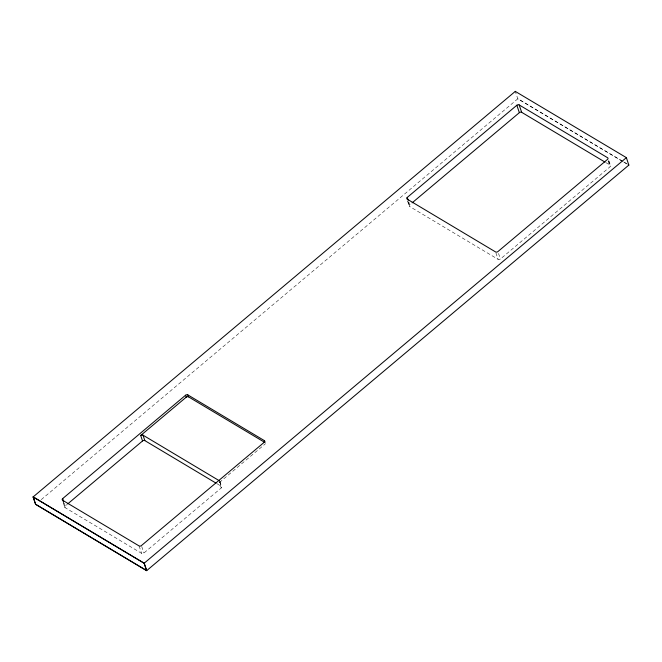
<?xml version="1.0" encoding="UTF-8"?>
<svg xmlns="http://www.w3.org/2000/svg" width="662" height="662" viewBox="0 0 662 662"><rect width="100%" height="100%" fill="white"/><g stroke="black" fill="none" stroke-linecap="round" stroke-linejoin="round"><path stroke-width="0.5" stroke-dasharray="3.31 2.48" d="M41.234 499.644L517.883 98.737L622.735 161.363M608.535 160.518L610.116 165.152A1.68 1.134 -18.8 0 1 610.025 166.816L500.422 259.007A1.68 1.134 -18.8 0 1 498.114 259.347L409.67 206.519A1.68 1.134 -18.8 0 1 409.761 204.848L411.334 203.524M219.776 481.746L221.331 486.297A1.68 1.134 -18.8 0 1 221.24 487.968L143.919 553.002A1.68 1.134 -18.8 0 1 141.618 553.341L65.133 507.663A1.68 1.134 -18.8 0 1 65.224 505.991L66.796 504.659M221.24 487.968L219.387 482.507L264.908 444.21A1.68 1.134 -18.8 0 0 265.388 443.532M623.612 161.892L628.023 164.524L623.538 161.958M622.652 161.429L517.8 98.803L515.284 91.389M605.689 162.504L610.116 165.152M216.937 483.674L221.331 486.297M608.932 160.982L610.505 165.616M608.13 161.263L610.025 166.816M498.527 253.447L500.422 259.007M495.904 252.859L498.114 259.347M408.81 202.067L409.761 204.848M407.784 200.958L409.67 206.519M407.701 201.422L409.282 206.056M219.842 481.249L221.704 486.711M141.718 546.514L143.919 553.002M139.094 545.935L141.618 553.341M64.272 503.211L65.224 505.991M62.617 500.249L65.133 507.663M63.188 502.615L64.76 507.249M219.9 481.646A1.68 1.134 -18.8 0 1 219.387 482.507"/><path stroke-width="0.99" d="M628.9 165.053L146.641 570.677L35.624 504.361L33.1 496.947L515.359 91.323M35.624 504.361L33.183 496.881L144.2 563.197L146.716 570.611L35.707 504.295M407.238 197.441L516.84 105.25A1.68 1.134 -18.8 0 1 519.149 104.91L607.592 157.738A1.68 1.134 -18.8 0 1 607.501 159.41L497.898 251.593A1.68 1.134 -18.8 0 1 495.59 251.941L407.147 199.105A1.68 1.134 -18.8 0 1 407.238 197.441L408.181 200.214M412.12 202.862L519.364 112.664A1.68 1.134 -18.8 0 1 521.673 112.317L604.803 161.983M264.328 440.594A1.68 1.134 -18.8 0 1 264.246 442.266L141.403 545.587A1.68 1.134 -18.8 0 1 139.094 545.935L62.617 500.249A1.68 1.134 -18.8 0 1 62.7 498.577L185.542 395.255A1.68 1.134 -18.8 0 1 187.851 394.908L264.328 440.594L264.999 442.547L188.513 396.861A1.68 1.134 -18.8 0 0 186.212 397.2L140.683 435.497L142.545 440.958L67.59 503.997M146.641 570.677L144.117 563.263L626.376 157.639L515.284 91.389M140.683 435.497A1.68 1.134 -18.8 0 1 142.992 435.149L219.47 480.835M142.545 440.958A1.68 1.134 -18.8 0 1 144.846 440.611L216.052 483.144M33.1 496.947L144.117 563.263M626.376 157.639L628.817 165.119M519.149 104.91L521.673 112.317M516.84 105.25L519.364 112.664M187.851 394.908L188.513 396.861M185.542 395.255L186.212 397.2M142.992 435.149L144.846 440.611M62.7 498.577L63.643 501.357"/></g></svg>
